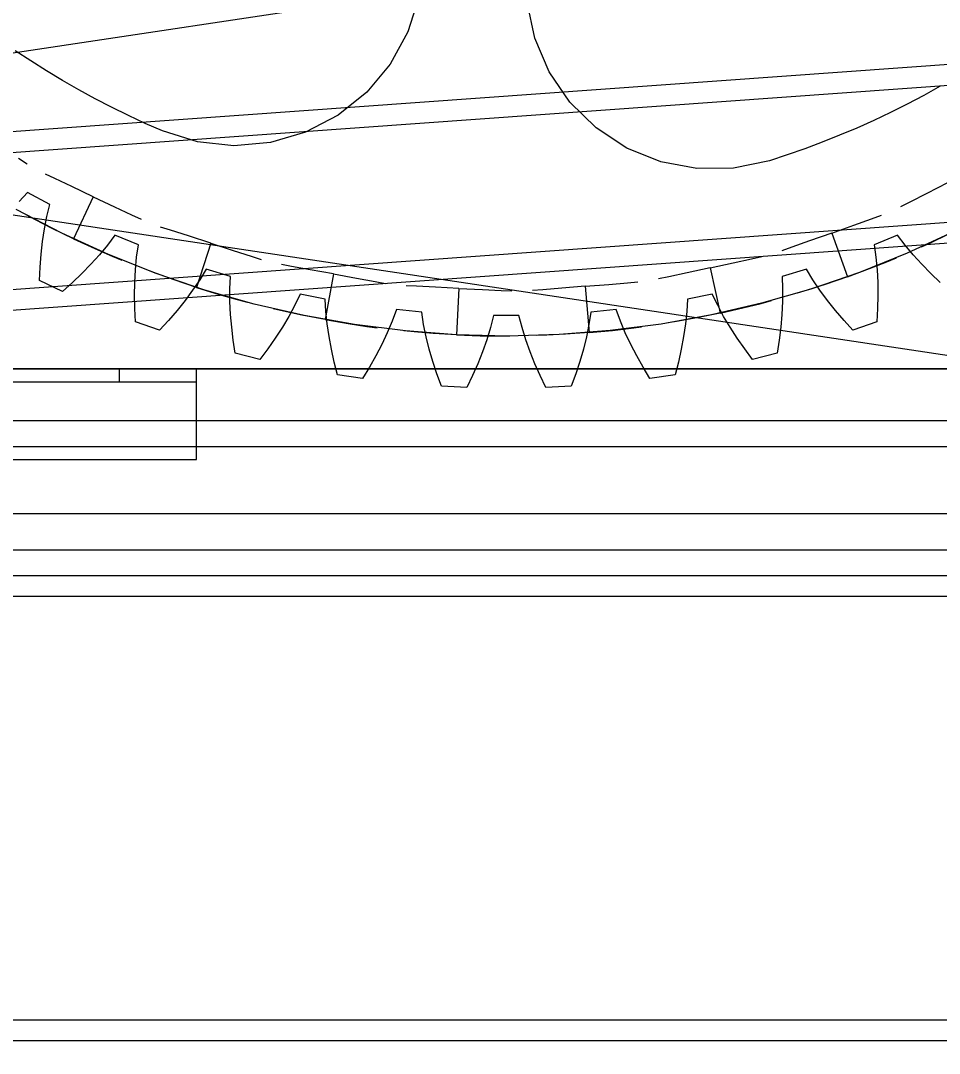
# Model space of a CAD drawing. Header units: millimetres. Extents: x -191664 to 191490, y -197311 to 10263.
# Drawn here: x 1386.9 to 1742.8, y -104145 to -103745.1 of the extents above; entities that cross this region are included whole.
import ezdxf

# ---------------------------------------------------------------- set-up
doc = ezdxf.new("R2010")
doc.units = ezdxf.units.MM
doc.layers.add('DET_briquetadora_lateral', color=7, linetype='Continuous', lineweight=0)
doc.layers.add('R15_COTAS_TRANSPORTE_P', color=1, linetype='Continuous', lineweight=0)
doc.dimstyles.new('PLANTA_20', dxfattribs={"dimtxt": 50, "dimasz": 30, "dimexe": 30, "dimexo": 16, "dimgap": 20, "dimtad": 1, "dimtih": 1, "dimtoh": 1, "dimdec": 1, "dimzin": 0, "dimdsep": 46, "dimcen": 0.09, "dimadec": 0, "dimazin": 0, "dimtfac": 1, "dimtdec": 4, "dimtofl": 0, "dimtmove": 0, "dimatfit": 3, "dimfxl": 1, "dimtolj": 1, "dimtzin": 0, "dimarcsym": 0})

# ---------------------------------------------------------------- blocks, each defined once
blk = doc.blocks.new('*D133')
at = {"layer": 'Defpoints', "color": 0, "transparency": 16777216}
for p in [(439.69, -194147.98), (217.89, -194406.09), (-500, -194490), (-500, -194490), (500, -194490)]:
    blk.add_point(p, dxfattribs=at)
at = {"layer": 'R15_COTAS_TRANSPORTE_P', "color": 0, "lineweight": -2, "transparency": 16777216}
blk.add_arc((-500, -194490), 722.77, 2.37834, 17.62166, dxfattribs=at)
at = {"layer": 'R15_COTAS_TRANSPORTE_P', "color": 0, "transparency": 16777216}
for points in [[(184.12, -194272.81), (193.59, -194269.58), (179.18, -194242.8)], [(227.15, -194459.9), (217.15, -194460.11), (222.77, -194490)]]:
    blk.add_solid(points, dxfattribs=at)

msp = doc.modelspace()

# ---------------------------------------------------------------- linework, layer by layer
at = {"layer": 'DET_briquetadora_lateral', "color": 9, "true_color": 0xb9c3c2}
for p, q in [((555, -103696), (1781.67, -103880)), ((1795, -103696), (568.33, -103880)), ((1541.13, -103735.96), (1536.87, -103749.52)), ((1586.04, -103751.93), (1583.13, -103738.02)), ((1536.87, -103749.52), (1530.05, -103761.98)), ((1591.61, -103765.01), (1586.04, -103751.93)), ((1390.76, -103760.75), (1384.73, -103756.77)), ((1396.87, -103764.6), (1390.76, -103760.75)), ((1530.05, -103761.98), (1520.92, -103772.88)), ((800.92, -103891.07), (2558.03, -103764.93)), ((1403.06, -103768.32), (1396.87, -103764.6)), ((1599.62, -103776.74), (1591.61, -103765.01)), ((1409.34, -103771.91), (1403.06, -103768.32)), ((1743.06, -103770.56), (1736.74, -103774.07)), ((801.49, -103899.05), (2558.6, -103772.91)), ((1415.68, -103775.36), (1409.34, -103771.91)), ((1520.92, -103772.88), (1509.84, -103781.78)), ((1736.74, -103774.07), (1730.35, -103777.44)), ((1422.1, -103778.68), (1415.68, -103775.36)), ((1428.59, -103781.86), (1422.1, -103778.68)), ((1609.77, -103786.69), (1599.62, -103776.74)), ((1730.35, -103777.44), (1723.89, -103780.67)), ((1435.14, -103784.9), (1428.59, -103781.86)), ((1509.84, -103781.78), (1497.24, -103788.36)), ((1723.89, -103780.67), (1717.36, -103783.76)), ((1441.76, -103787.8), (1435.14, -103784.9)), ((1621.67, -103794.47), (1609.77, -103786.69)), ((1710.76, -103786.72), (1704.11, -103789.53)), ((1717.36, -103783.76), (1710.76, -103786.72)), ((1455.32, -103792.07), (1441.76, -103787.8)), ((1497.24, -103788.36), (1483.6, -103792.35)), ((1704.11, -103789.53), (1697.4, -103792.2)), ((1469.45, -103793.6), (1455.32, -103792.07)), ((1483.6, -103792.35), (1469.45, -103793.6)), ((1634.85, -103799.78), (1621.67, -103794.47)), ((1690.63, -103794.73), (1683.81, -103797.12)), ((1697.4, -103792.2), (1690.63, -103794.73)), ((1386, -103798.43), (1389.4, -103800.63)), ((1683.81, -103797.12), (1676.94, -103799.36)), ((1648.82, -103802.41), (1634.85, -103799.78)), ((1663.03, -103802.27), (1648.82, -103802.41)), ((1676.94, -103799.36), (1663.03, -103802.27)), ((1400.15, -103806.3), (1396.48, -103804.56)), ((1406.75, -103809.42), (1400.15, -103806.3)), ((1414.99, -103813.32), (1406.75, -103809.42)), ((1746, -103807.9), (1737.89, -103812.06)), ((1389.48, -103811.64), (1386.22, -103815.19)), ((1398.16, -103816.28), (1389.48, -103811.64)), ((1414.99, -103813.32), (1407.29, -103829.59)), ((1414.99, -103813.32), (1423.22, -103817.21)), ((1737.89, -103812.06), (1731.39, -103815.4)), ((1402.81, -103827.44), (1385.18, -103818.26)), ((1397.02, -103820.97), (1398.16, -103816.28)), ((1423.22, -103817.21), (1429.83, -103820.34)), ((1731.39, -103815.4), (1727.78, -103817.26)), ((1392.6, -103822.26), (1389.01, -103820.35)), ((1399.1, -103825.6), (1392.6, -103822.26)), ((1396.09, -103825.76), (1397.02, -103820.97)), ((1429.83, -103820.34), (1433.5, -103822.07)), ((1709.66, -103824.3), (1716.54, -103821.84)), ((1716.54, -103821.84), (1720.36, -103820.48)), ((1395.36, -103830.64), (1396.09, -103825.76)), ((1407.29, -103829.59), (1399.1, -103825.6)), ((1444.88, -103826.29), (1441.02, -103825.05)), ((1451.84, -103828.52), (1444.88, -103826.29)), ((1701.08, -103827.37), (1709.66, -103824.3)), ((1748.3, -103826.89), (1730.26, -103835.22)), ((1394.8, -103835.61), (1395.36, -103830.64)), ((1420.88, -103835.71), (1402.81, -103827.44)), ((1407.29, -103829.59), (1415.57, -103833.39)), ((1423.37, -103828.2), (1420.47, -103832.06)), ((1432.47, -103831.97), (1423.37, -103828.2)), ((1460.52, -103831.31), (1451.84, -103828.52)), ((1692.5, -103830.44), (1685.62, -103832.9)), ((1701.08, -103827.37), (1692.5, -103830.44)), ((1701.08, -103827.37), (1707.15, -103844.32)), ((1726.63, -103828.2), (1717.53, -103831.97)), ((1729.53, -103832.06), (1726.63, -103828.2)), ((1739.46, -103831.11), (1735.76, -103832.79)), ((1746.07, -103827.98), (1739.46, -103831.11)), ((1415.57, -103833.39), (1422.28, -103836.3)), ((1420.47, -103832.06), (1417.36, -103835.82)), ((1431.79, -103836.75), (1432.47, -103831.97)), ((1460.52, -103831.31), (1455.01, -103848.45)), ((1460.52, -103831.31), (1469.19, -103834.1)), ((1469.19, -103834.1), (1476.15, -103836.33)), ((1685.62, -103832.9), (1681.8, -103834.27)), ((1717.53, -103831.97), (1718.21, -103836.75)), ((1732.64, -103835.82), (1729.53, -103832.06)), ((1394.42, -103840.65), (1394.8, -103835.61)), ((1417.36, -103835.82), (1414.05, -103839.48)), ((1439.35, -103843.05), (1420.88, -103835.71)), ((1422.28, -103836.3), (1426.03, -103837.86)), ((1431.33, -103841.61), (1431.79, -103836.75)), ((1476.15, -103836.33), (1480.01, -103837.57)), ((1654.01, -103840.82), (1662.91, -103838.89)), ((1662.91, -103838.89), (1670.06, -103837.35)), ((1670.06, -103837.35), (1674.02, -103836.49)), ((1730.26, -103835.22), (1711.81, -103842.62)), ((1715.69, -103841.15), (1722.49, -103838.47)), ((1718.21, -103836.75), (1718.67, -103841.61)), ((1722.49, -103838.47), (1726.24, -103836.92)), ((1735.95, -103839.48), (1732.64, -103835.82)), ((1394.19, -103845.76), (1394.42, -103840.65)), ((1410.56, -103843.06), (1406.91, -103846.56)), ((1414.05, -103839.48), (1410.56, -103843.06)), ((1431.08, -103846.54), (1431.33, -103841.61)), ((1439.48, -103843.1), (1435.68, -103841.67)), ((1458.17, -103849.45), (1439.35, -103843.05)), ((1446.37, -103845.56), (1439.48, -103843.1)), ((1458.72, -103841.36), (1456.22, -103845.49)), ((1468.14, -103844.22), (1458.72, -103841.36)), ((1491.85, -103840.27), (1487.86, -103839.54)), ((1499.04, -103841.57), (1491.85, -103840.27)), ((1508, -103843.2), (1499.04, -103841.57)), ((1508, -103843.2), (1504.78, -103860.91)), ((1508, -103843.2), (1516.97, -103844.84)), ((1645.1, -103842.74), (1637.96, -103844.28)), ((1654.01, -103840.82), (1645.1, -103842.74)), ((1654.01, -103840.82), (1657.81, -103858.41)), ((1691.28, -103841.36), (1681.86, -103844.22)), ((1693.78, -103845.49), (1691.28, -103841.36)), ((1711.81, -103842.62), (1693.02, -103849.07)), ((1707.15, -103844.32), (1715.69, -103841.15)), ((1718.67, -103841.61), (1718.92, -103846.54)), ((1739.44, -103843.06), (1735.95, -103839.48)), ((1743.09, -103846.56), (1739.44, -103843.06)), ((1403.1, -103849.98), (1394.19, -103845.76)), ((1406.91, -103846.56), (1403.1, -103849.98)), ((1431.02, -103851.54), (1431.08, -103846.54)), ((1455.01, -103848.45), (1446.37, -103845.56)), ((1456.22, -103845.49), (1453.48, -103849.53)), ((1467.93, -103849.04), (1468.14, -103844.22)), ((1516.97, -103844.84), (1524.16, -103846.14)), ((1524.16, -103846.14), (1528.15, -103846.87)), ((1614.67, -103847.25), (1621.95, -103846.66)), ((1621.95, -103846.66), (1625.99, -103846.33)), ((1637.96, -103844.28), (1634, -103845.14)), ((1681.86, -103844.22), (1682.07, -103849.04)), ((1696.52, -103849.53), (1693.78, -103845.49)), ((1707.15, -103844.32), (1698.53, -103847.29)), ((1718.92, -103846.54), (1718.98, -103851.54)), ((1453.48, -103849.53), (1450.55, -103853.5)), ((1455.01, -103848.45), (1463.72, -103851.13)), ((1477.28, -103854.88), (1458.17, -103849.45)), ((1463.72, -103851.13), (1470.75, -103853.14)), ((1467.96, -103853.92), (1467.93, -103849.04)), ((1495.19, -103851), (1493.1, -103855.35)), ((1504.85, -103852.92), (1495.19, -103851)), ((1540.24, -103847.99), (1536.19, -103847.79)), ((1547.54, -103848.35), (1540.24, -103847.99)), ((1556.64, -103848.8), (1547.54, -103848.35)), ((1556.64, -103848.8), (1555.75, -103866.78)), ((1556.64, -103848.8), (1565.74, -103849.25)), ((1565.74, -103849.25), (1573.04, -103849.6)), ((1573.04, -103849.6), (1577.09, -103849.8)), ((1589.22, -103849.34), (1585.18, -103849.67)), ((1596.5, -103848.74), (1589.22, -103849.34)), ((1605.58, -103848), (1596.5, -103848.74)), ((1605.58, -103848), (1614.67, -103847.25)), ((1605.58, -103848), (1607.06, -103865.94)), ((1654.81, -103851), (1645.15, -103852.92)), ((1656.9, -103855.35), (1654.81, -103851)), ((1693.02, -103849.07), (1673.92, -103854.57)), ((1682.07, -103849.04), (1682.04, -103853.92)), ((1691.57, -103849.53), (1687.69, -103850.71)), ((1698.53, -103847.29), (1691.57, -103849.53)), ((1699.45, -103853.5), (1696.52, -103849.53)), ((1431.13, -103856.59), (1431.02, -103851.54)), ((1450.55, -103853.5), (1447.43, -103857.41)), ((1468.19, -103858.86), (1467.96, -103853.92)), ((1470.75, -103853.14), (1474.66, -103854.2)), ((1496.65, -103859.35), (1477.28, -103854.88)), ((1505.11, -103857.73), (1504.85, -103852.92)), ((1645.15, -103852.92), (1644.89, -103857.73)), ((1673.92, -103854.57), (1654.57, -103859.1)), ((1666.69, -103856.38), (1673.78, -103854.61)), ((1673.78, -103854.61), (1677.71, -103853.56)), ((1682.04, -103853.92), (1681.81, -103858.86)), ((1702.57, -103857.41), (1699.45, -103853.5)), ((1718.98, -103851.54), (1718.87, -103856.59)), ((1431.4, -103861.7), (1431.13, -103856.59)), ((1447.43, -103857.41), (1444.14, -103861.25)), ((1468.62, -103863.84), (1468.19, -103858.86)), ((1488.69, -103857.64), (1484.73, -103856.72)), ((1495.83, -103859.18), (1488.69, -103857.64)), ((1493.1, -103855.35), (1490.78, -103859.64)), ((1504.78, -103860.91), (1495.83, -103859.18)), ((1505.62, -103862.59), (1505.11, -103857.73)), ((1532.43, -103857.01), (1530.78, -103861.54)), ((1542.23, -103857.98), (1532.43, -103857.01)), ((1542.96, -103862.74), (1542.23, -103857.98)), ((1607.77, -103857.98), (1607.04, -103862.74)), ((1617.57, -103857.01), (1607.77, -103857.98)), ((1619.22, -103861.54), (1617.57, -103857.01)), ((1654.57, -103859.1), (1635.01, -103862.63)), ((1644.89, -103857.73), (1644.38, -103862.59)), ((1657.81, -103858.41), (1648.88, -103860.23)), ((1659.22, -103859.64), (1656.9, -103855.35)), ((1657.81, -103858.41), (1666.69, -103856.38)), ((1681.81, -103858.86), (1681.38, -103863.84)), ((1705.86, -103861.25), (1702.57, -103857.41)), ((1718.87, -103856.59), (1718.6, -103861.7)), ((1440.69, -103865.02), (1431.4, -103861.7)), ((1444.14, -103861.25), (1440.69, -103865.02)), ((1490.78, -103859.64), (1488.25, -103863.88)), ((1516.22, -103862.82), (1496.65, -103859.35)), ((1504.78, -103860.91), (1513.76, -103862.44)), ((1506.33, -103867.48), (1505.62, -103862.59)), ((1513.76, -103862.44), (1521, -103863.51)), ((1535.93, -103865.3), (1516.22, -103862.82)), ((1530.78, -103861.54), (1528.88, -103866.04)), ((1543.94, -103867.52), (1542.96, -103862.74)), ((1570.08, -103859.34), (1568.88, -103864.01)), ((1579.92, -103859.34), (1570.08, -103859.34)), ((1581.12, -103864.01), (1579.92, -103859.34)), ((1607.04, -103862.74), (1606.06, -103867.52)), ((1635.01, -103862.63), (1615.3, -103865.17)), ((1621.12, -103866.04), (1619.22, -103861.54)), ((1641.69, -103861.54), (1637.68, -103862.21)), ((1648.88, -103860.23), (1641.69, -103861.54)), ((1644.38, -103862.59), (1643.67, -103867.48)), ((1661.75, -103863.88), (1659.22, -103859.64)), ((1709.31, -103865.02), (1705.86, -103861.25)), ((1718.6, -103861.7), (1709.31, -103865.02)), ((1469.22, -103868.86), (1468.62, -103863.84)), ((1488.25, -103863.88), (1485.52, -103868.07)), ((1521, -103863.51), (1525.02, -103864.05)), ((1528.88, -103866.04), (1526.78, -103870.51)), ((1539.37, -103865.63), (1535.33, -103865.24)), ((1555.75, -103866.78), (1535.93, -103865.3)), ((1546.66, -103866.22), (1539.37, -103865.63)), ((1555.75, -103866.78), (1546.66, -103866.22)), ((1575.62, -103867.25), (1555.75, -103866.78)), ((1555.75, -103866.78), (1564.86, -103867.12)), ((1564.86, -103867.12), (1572.17, -103867.24)), ((1568.88, -103864.01), (1567.44, -103868.68)), ((1595.49, -103866.71), (1575.62, -103867.25)), ((1582.56, -103868.68), (1581.12, -103864.01)), ((1590.66, -103866.94), (1586.61, -103867.08)), ((1597.96, -103866.58), (1590.66, -103866.94)), ((1615.3, -103865.17), (1595.49, -103866.71)), ((1607.06, -103865.94), (1597.96, -103866.58)), ((1607.06, -103865.94), (1616.13, -103865.09)), ((1616.13, -103865.09), (1623.39, -103864.25)), ((1623.22, -103870.51), (1621.12, -103866.04)), ((1623.39, -103864.25), (1627.42, -103863.73)), ((1664.48, -103868.07), (1661.75, -103863.88)), ((1681.38, -103863.84), (1680.78, -103868.86)), ((1469.99, -103873.91), (1469.22, -103868.86)), ((1485.52, -103868.07), (1482.63, -103872.21)), ((1507.24, -103872.39), (1506.33, -103867.48)), ((1526.78, -103870.51), (1524.48, -103874.95)), ((1545.13, -103872.32), (1543.94, -103867.52)), ((1567.44, -103868.68), (1565.78, -103873.33)), ((1572.17, -103867.24), (1576.23, -103867.25)), ((1584.22, -103873.33), (1582.56, -103868.68)), ((1606.06, -103867.52), (1604.87, -103872.32)), ((1625.52, -103874.95), (1623.22, -103870.51)), ((1643.67, -103867.48), (1642.76, -103872.39)), ((1667.37, -103872.21), (1664.48, -103868.07)), ((1680.78, -103868.86), (1680.01, -103873.91)), ((1479.56, -103876.31), (1469.99, -103873.91)), ((1482.63, -103872.21), (1479.56, -103876.31)), ((1508.34, -103877.33), (1507.24, -103872.39)), ((1524.48, -103874.95), (1522, -103879.35)), ((1546.52, -103877.12), (1545.13, -103872.32)), ((1565.78, -103873.33), (1563.93, -103877.97)), ((1586.07, -103877.97), (1584.22, -103873.33)), ((1604.87, -103872.32), (1603.48, -103877.12)), ((1628, -103879.35), (1625.52, -103874.95)), ((1642.76, -103872.39), (1641.66, -103877.33)), ((1670.44, -103876.31), (1667.37, -103872.21)), ((1680.01, -103873.91), (1670.44, -103876.31)), ((1509.6, -103882.28), (1508.34, -103877.33)), ((1548.09, -103881.92), (1546.52, -103877.12)), ((1563.93, -103877.97), (1561.89, -103882.6)), ((1588.11, -103882.6), (1586.07, -103877.97)), ((1603.48, -103877.12), (1601.91, -103881.92)), ((1641.66, -103877.33), (1640.4, -103882.28)), ((195, -103880), (2155, -103880)), ((279, -103880), (1781.67, -103880)), ((2071, -103880), (568.33, -103880)), ((1519.36, -103883.73), (1509.6, -103882.28)), ((1522, -103879.35), (1519.36, -103883.73)), ((1549.84, -103886.73), (1548.09, -103881.92)), ((1561.89, -103882.6), (1559.69, -103887.22)), ((1590.31, -103887.22), (1588.11, -103882.6)), ((1601.91, -103881.92), (1600.16, -103886.73)), ((1630.64, -103883.73), (1628, -103879.35)), ((1640.4, -103882.28), (1630.64, -103883.73)), ((1559.69, -103887.22), (1549.84, -103886.73)), ((1600.16, -103886.73), (1590.31, -103887.22))]:
    msp.add_line(p, q, dxfattribs=at)
at = {"layer": 'DET_briquetadora_lateral', "color": 117, "true_color": 0x376c5b}
for p, q in [((796.55, -103830.23), (2553.66, -103704.09)), ((797.13, -103838.21), (2554.24, -103712.07))]:
    msp.add_line(p, q, dxfattribs=at)
at = {"layer": 'DET_briquetadora_lateral', "color": 251, "true_color": 0x53616b}
for p, q in [((75, -103880), (2275, -103880)), ((1425, -103880), (1455, -103880)), ((1425, -103880), (1425, -103885)), ((1455, -103885), (1455, -103880)), ((895, -103885), (1455, -103885)), ((1425, -103885), (1455, -103885)), ((1455, -103915), (1455, -103885)), ((75, -103900), (2275, -103900)), ((75, -103910), (2275, -103910)), ((895, -103915), (1455, -103915)), ((75, -103936), (2275, -103936)), ((75, -103950), (2275, -103950)), ((75, -103960), (2275, -103960)), ((225, -103960), (2125, -103960)), ((225, -103968), (2125, -103968)), ((225, -104132), (2125, -104132)), ((75, -104140), (2275, -104140)), ((225, -104140), (2125, -104140))]:
    msp.add_line(p, q, dxfattribs=at)

# ---------------------------------------------------------------- dimensions: what is measured, and where the dimension line sits
at = {"layer": 'R15_COTAS_TRANSPORTE_P'}
dim = msp.add_angular_dim_2l(base=(217.89, -194406.09), line1=((-500, -194490), (500, -194490)), line2=((-500, -194490), (439.69, -194147.98)), dimstyle='PLANTA_20', dxfattribs=at)
dim.commit()
dim.dimension.update_dxf_attribs({"geometry": '*D133', "text_midpoint": (191490.46, -33543.69)})

doc.saveas('drawing.dxf')
